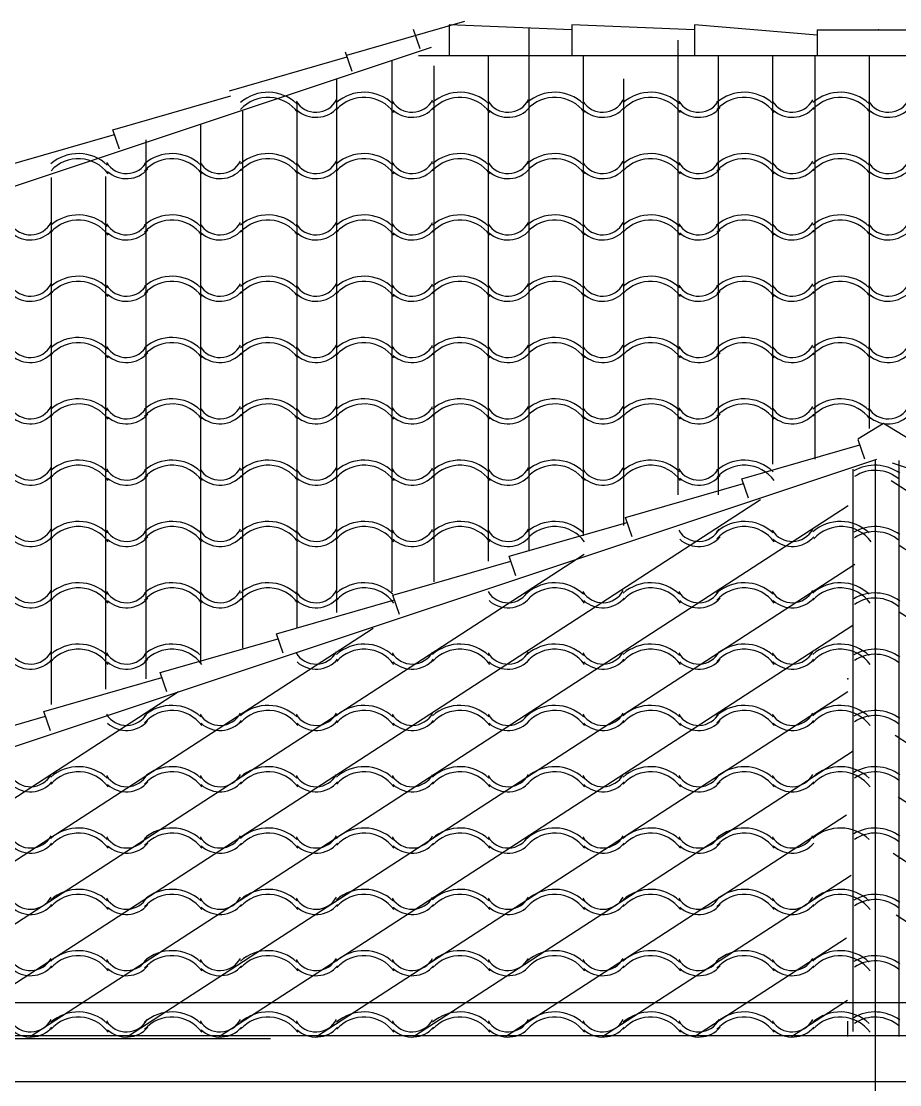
# Model space of a CAD drawing. Extents: x -92740 to -63661, y -15771 to -4391.
# Drawn here: x -84149.5 to -84058, y -13512.2 to -13401.3 of the extents above; entities that cross this region are included whole.
import ezdxf

# ---------------------------------------------------------------- set-up
doc = ezdxf.new("R2010")
doc.units = 0
doc.header["$MEASUREMENT"] = 0
doc.layers.add('ELEVATIONS', color=7, linetype='Continuous')
doc.layers.add('ROOFTILE', color=7, linetype='Continuous')

msp = doc.modelspace()

# ---------------------------------------------------------------- linework, layer by layer
at = {"layer": 'ELEVATIONS', "color": 1, "linetype": 'Continuous', "ltscale": 12.78}
for p, q in [((-84115.58, -13404.87), (-84103.29, -13401.34)), ((-84092.14, -13402.24), (-84104.92, -13401.71)), ((-84104.92, -13401.71), (-84104.92, -13404.9)), ((-84079.36, -13402.24), (-84092.14, -13401.71)), ((-84092.14, -13401.71), (-84092.14, -13404.9)), ((-84066.58, -13402.77), (-84079.36, -13401.71)), ((-84079.36, -13401.71), (-84079.36, -13404.9)), ((-84107.96, -13404.22), (-84108.63, -13402.2)), ((-84066.58, -13402.24), (-84053.8, -13402.24)), ((-84066.58, -13402.24), (-84066.58, -13404.9)), ((-84417.47, -13507.6), (-84106.77, -13404.04)), ((-84127.83, -13408.6), (-84115.54, -13405.06)), ((-84115.03, -13406.58), (-84115.71, -13404.56)), ((-84108.11, -13404.9), (-84031.96, -13404.9)), ((-84139.96, -13412.64), (-84127.66, -13409.11)), ((-84152.08, -13416.68), (-84139.79, -13413.15)), ((-84139.28, -13414.66), (-84139.96, -13412.64)), ((-84062.32, -13444.84), (-84059.65, -13443.24)), ((-84059.65, -13443.24), (-84056.99, -13444.84)), ((-84061.62, -13446.99), (-84062.29, -13444.97)), ((-84074.41, -13449.02), (-84062.12, -13445.48)), ((-84242.28, -13507.6), (-84060.36, -13446.96)), ((-84060.51, -13447.12), (-84060.51, -13617.02)), ((-83994.99, -13468.64), (-84058.73, -13447.39)), ((-84058.06, -13447.12), (-84058.06, -13507.14)), ((-84062.85, -13448.03), (-84062.85, -13506.61)), ((-84086.54, -13453.06), (-84074.24, -13449.52)), ((-84073.74, -13451.04), (-84074.41, -13449.02)), ((-84085.86, -13455.08), (-84086.54, -13453.06)), ((-84098.66, -13457.1), (-84086.37, -13453.56)), ((-84097.99, -13459.12), (-84098.66, -13457.1)), ((-84110.79, -13461.14), (-84098.49, -13457.6)), ((-84122.91, -13465.18), (-84110.62, -13461.64)), ((-84110.11, -13463.16), (-84110.79, -13461.14)), ((-84122.24, -13467.2), (-84122.91, -13465.18)), ((-84135.03, -13469.22), (-84122.74, -13465.69)), ((-84147.16, -13473.26), (-84134.87, -13469.73)), ((-84134.36, -13471.24), (-84135.03, -13469.22)), ((-84159.28, -13477.3), (-84146.99, -13473.77)), ((-84146.48, -13475.28), (-84147.16, -13473.26)), ((-83992.36, -13507.09), (-84415.9, -13507.09)), ((-83992.36, -13511.88), (-84413.77, -13511.88))]:
    msp.add_line(p, q, dxfattribs=at)
at = {"layer": 'ELEVATIONS', "color": 7, "linetype": 'Continuous', "ltscale": 12.78}
for p, q in [((-83992.71, -13492.18), (-84058.86, -13449.24)), ((-84158.7, -13507.14), (-84072.47, -13451.17)), ((-84148.58, -13507.14), (-84063.35, -13451.81)), ((-83992.99, -13498.22), (-84058.04, -13455.99)), ((-84168.28, -13507.14), (-84090.86, -13456.88)), ((-84138.46, -13507.14), (-84062.65, -13457.93)), ((-83993.73, -13504.65), (-84058.03, -13462.91)), ((-84178.4, -13507.14), (-84112.86, -13464.6)), ((-84128.88, -13507.14), (-84062.86, -13464.28)), ((-84188.52, -13507.14), (-84133.13, -13471.19)), ((-84118.76, -13507.14), (-84063.37, -13471.19)), ((-84010.13, -13507.14), (-84058.44, -13475.78)), ((-84108.64, -13507.14), (-84062.81, -13477.39)), ((-84019.72, -13507.14), (-84058.12, -13482.21)), ((-84099.06, -13507.14), (-84063.5, -13484.06)), ((-84029.3, -13507.14), (-84058.66, -13488.08)), ((-84088.94, -13507.14), (-84063.04, -13490.33)), ((-84038.89, -13507.14), (-84058.34, -13494.51)), ((-84079.36, -13507.14), (-84063.5, -13496.85)), ((-84069.24, -13507.14), (-84063.42, -13503.36))]:
    msp.add_line(p, q, dxfattribs=at)
at = {"layer": 'ELEVATIONS', "color": 2, "linetype": 'Continuous', "ltscale": 12.78}
for p, q in [((-84497.15, -13503.61), (-83735.36, -13503.61)), ((-84507.46, -13507.34), (-84123.55, -13507.34))]:
    msp.add_line(p, q, dxfattribs=at)
at = {"layer": 'ELEVATIONS', "color": 1, "linetype": 'Continuous', "ltscale": 12.78}
for p in [(-84060.19, -13402.24), (-84063.38, -13469.87)]:
    msp.add_point(p, dxfattribs=at)
at = {"layer": 'ROOFTILE', "color": 7, "linetype": 'Continuous', "ltscale": 12.78}
for p, q in [((-84096.6, -13456.55), (-84096.6, -13402.05)), ((-84081.06, -13450.7), (-84081.06, -13403.3)), ((-84110.88, -13460.81), (-84110.88, -13405.4)), ((-84100.81, -13457.62), (-84100.81, -13404.9)), ((-84090.94, -13454.96), (-84090.94, -13404.9)), ((-84076.85, -13450.7), (-84076.85, -13404.9)), ((-84071.18, -13447.5), (-84071.18, -13404.9)), ((-84066.78, -13446.97), (-84066.78, -13404.9)), ((-84061.12, -13443.77), (-84061.12, -13404.9)), ((-84106.47, -13459.75), (-84106.47, -13405.97)), ((-84116.63, -13462.94), (-84116.63, -13407.32)), ((-84086.72, -13453.89), (-84086.72, -13407.32)), ((-84120.76, -13464.54), (-84120.76, -13409.84)), ((-84126.42, -13466.67), (-84126.42, -13410.71)), ((-84130.82, -13468.27), (-84130.82, -13412.05)), ((-84136.49, -13469.87), (-84136.49, -13413.7)), ((-84146.36, -13472.53), (-84146.36, -13417.61)), ((-84140.7, -13470.93), (-84140.7, -13417.53)), ((-84063.38, -13507.14), (-84063.38, -13505.54))]:
    msp.add_line(p, q, dxfattribs=at)
for centre, radius, start, end in [((-84123.8, -13413.11), 4.37, 46.5154, 131.1465), ((-84113.79, -13413.11), 4.37, 46.5154, 131.1465), ((-84103.79, -13413.11), 4.37, 46.5154, 131.1465), ((-84093.92, -13413.11), 4.37, 46.5154, 131.1465), ((-84083.92, -13413.11), 4.37, 46.5154, 131.1465), ((-84074.17, -13413.11), 4.37, 46.5154, 131.1465), ((-84064.16, -13413.11), 4.37, 46.5154, 131.1465), ((-84123.8, -13413.11), 3.84, 36.0644, 138.0128), ((-84118.8, -13408.38), 2.44, 211.6504, 331.6052), ((-84113.79, -13413.11), 3.84, 36.0644, 138.0128), ((-84108.79, -13408.38), 2.44, 211.6504, 331.6052), ((-84103.79, -13413.11), 3.84, 36.0644, 138.0128), ((-84098.79, -13408.38), 2.44, 211.6504, 331.6052), ((-84093.92, -13413.11), 3.84, 36.0644, 138.0128), ((-84088.92, -13408.38), 2.44, 211.6504, 331.6052), ((-84083.92, -13413.11), 3.84, 36.0644, 138.0128), ((-84078.92, -13408.38), 2.44, 211.6504, 331.6052), ((-84074.17, -13413.11), 3.84, 36.0644, 138.0128), ((-84069.17, -13408.38), 2.44, 211.6504, 331.6052), ((-84064.16, -13413.11), 3.84, 36.0644, 138.0128), ((-84059.16, -13408.38), 2.44, 211.6504, 331.6052), ((-84118.8, -13408.38), 2.97, 228.3381, 319.0707), ((-84108.79, -13408.38), 2.97, 228.3381, 319.0707), ((-84098.79, -13408.38), 2.97, 228.3381, 319.0707), ((-84088.92, -13408.38), 2.97, 228.3381, 319.0707), ((-84078.92, -13408.38), 2.97, 228.3381, 319.0707), ((-84069.17, -13408.38), 2.97, 228.3381, 319.0707), ((-84059.16, -13408.38), 2.97, 228.3381, 319.0707), ((-84143.56, -13419.5), 4.37, 46.5154, 131.1465), ((-84133.81, -13419.5), 4.37, 46.5154, 131.1465), ((-84123.8, -13419.5), 4.37, 46.5154, 131.1465), ((-84113.79, -13419.5), 4.37, 46.5154, 131.1465), ((-84103.79, -13419.5), 4.37, 46.5154, 131.1465), ((-84093.92, -13419.5), 4.37, 46.5154, 131.1465), ((-84083.92, -13419.5), 4.37, 46.5154, 131.1465), ((-84074.17, -13419.5), 4.37, 46.5154, 131.1465), ((-84064.16, -13419.5), 4.37, 46.5154, 131.1465), ((-84143.56, -13419.5), 3.84, 36.0644, 138.0128), ((-84138.56, -13414.77), 2.44, 211.6504, 331.6052), ((-84133.81, -13419.5), 3.84, 36.0644, 138.0128), ((-84128.81, -13414.77), 2.44, 211.6504, 331.6052), ((-84123.8, -13419.5), 3.84, 36.0644, 138.0128), ((-84118.8, -13414.77), 2.44, 211.6504, 331.6052), ((-84113.79, -13419.5), 3.84, 36.0644, 138.0128), ((-84108.79, -13414.77), 2.44, 211.6504, 331.6052), ((-84103.79, -13419.5), 3.84, 36.0644, 138.0128), ((-84098.79, -13414.77), 2.44, 211.6504, 331.6052), ((-84093.92, -13419.5), 3.84, 36.0644, 138.0128), ((-84088.92, -13414.77), 2.44, 211.6504, 331.6052), ((-84083.92, -13419.5), 3.84, 36.0644, 138.0128), ((-84078.92, -13414.77), 2.44, 211.6504, 331.6052), ((-84074.17, -13419.5), 3.84, 36.0644, 138.0128), ((-84069.17, -13414.77), 2.44, 211.6504, 331.6052), ((-84064.16, -13419.5), 3.84, 36.0644, 138.0128), ((-84059.16, -13414.77), 2.44, 211.6504, 331.6052), ((-84138.56, -13414.77), 2.97, 228.3381, 319.0707), ((-84128.81, -13414.77), 2.97, 228.3381, 319.0707), ((-84118.8, -13414.77), 2.97, 228.3381, 319.0707), ((-84108.79, -13414.77), 2.97, 228.3381, 319.0707), ((-84098.79, -13414.77), 2.97, 228.3381, 319.0707), ((-84088.92, -13414.77), 2.97, 228.3381, 319.0707), ((-84078.92, -13414.77), 2.97, 228.3381, 319.0707), ((-84069.17, -13414.77), 2.97, 228.3381, 319.0707), ((-84059.16, -13414.77), 2.97, 228.3381, 319.0707), ((-84143.56, -13425.89), 4.37, 46.5154, 131.1465), ((-84143.56, -13425.89), 3.84, 36.0644, 138.0128), ((-84133.81, -13425.89), 4.37, 46.5154, 131.1465), ((-84133.81, -13425.89), 3.84, 36.0644, 138.0128), ((-84123.8, -13425.89), 4.37, 46.5154, 131.1465), ((-84123.8, -13425.89), 3.84, 36.0644, 138.0128), ((-84113.79, -13425.89), 4.37, 46.5154, 131.1465), ((-84113.79, -13425.89), 3.84, 36.0644, 138.0128), ((-84103.79, -13425.89), 4.37, 46.5154, 131.1465), ((-84103.79, -13425.89), 3.84, 36.0644, 138.0128), ((-84093.92, -13425.89), 4.37, 46.5154, 131.1465), ((-84093.92, -13425.89), 3.84, 36.0644, 138.0128), ((-84083.92, -13425.89), 4.37, 46.5154, 131.1465), ((-84083.92, -13425.89), 3.84, 36.0644, 138.0128), ((-84074.17, -13425.89), 4.37, 46.5154, 131.1465), ((-84074.17, -13425.89), 3.84, 36.0644, 138.0128), ((-84064.16, -13425.89), 4.37, 46.5154, 131.1465), ((-84064.16, -13425.89), 3.84, 36.0644, 138.0128), ((-84148.56, -13421.16), 2.44, 211.6504, 331.6052), ((-84148.56, -13421.16), 2.97, 228.3381, 319.0707), ((-84138.56, -13421.16), 2.44, 211.6504, 331.6052), ((-84138.56, -13421.16), 2.97, 228.3381, 319.0707), ((-84128.81, -13421.16), 2.44, 211.6504, 331.6052), ((-84128.81, -13421.16), 2.97, 228.3381, 319.0707), ((-84118.8, -13421.16), 2.44, 211.6504, 331.6052), ((-84118.8, -13421.16), 2.97, 228.3381, 319.0707), ((-84108.79, -13421.16), 2.44, 211.6504, 331.6052), ((-84108.79, -13421.16), 2.97, 228.3381, 319.0707), ((-84098.79, -13421.16), 2.44, 211.6504, 331.6052), ((-84098.79, -13421.16), 2.97, 228.3381, 319.0707), ((-84088.92, -13421.16), 2.44, 211.6504, 331.6052), ((-84088.92, -13421.16), 2.97, 228.3381, 319.0707), ((-84078.92, -13421.16), 2.44, 211.6504, 331.6052), ((-84078.92, -13421.16), 2.97, 228.3381, 319.0707), ((-84069.17, -13421.16), 2.44, 211.6504, 331.6052), ((-84069.17, -13421.16), 2.97, 228.3381, 319.0707), ((-84059.16, -13421.16), 2.44, 211.6504, 331.6052), ((-84059.16, -13421.16), 2.97, 228.3381, 319.0707), ((-84148.56, -13427.55), 2.44, 211.6504, 331.6052), ((-84143.56, -13432.28), 4.37, 46.5154, 131.1465), ((-84143.56, -13432.28), 3.84, 36.0644, 138.0128), ((-84138.56, -13427.55), 2.44, 211.6504, 331.6052), ((-84133.81, -13432.28), 4.37, 46.5154, 131.1465), ((-84133.81, -13432.28), 3.84, 36.0644, 138.0128), ((-84128.81, -13427.55), 2.44, 211.6504, 331.6052), ((-84123.8, -13432.28), 4.37, 46.5154, 131.1465), ((-84123.8, -13432.28), 3.84, 36.0644, 138.0128), ((-84118.8, -13427.55), 2.44, 211.6504, 331.6052), ((-84113.79, -13432.28), 4.37, 46.5154, 131.1465), ((-84113.79, -13432.28), 3.84, 36.0644, 138.0128), ((-84108.79, -13427.55), 2.44, 211.6504, 331.6052), ((-84103.79, -13432.28), 4.37, 46.5154, 131.1465), ((-84103.79, -13432.28), 3.84, 36.0644, 138.0128), ((-84098.79, -13427.55), 2.44, 211.6504, 331.6052), ((-84093.92, -13432.28), 4.37, 46.5154, 131.1465), ((-84093.92, -13432.28), 3.84, 36.0644, 138.0128), ((-84088.92, -13427.55), 2.44, 211.6504, 331.6052), ((-84083.92, -13432.28), 4.37, 46.5154, 131.1465), ((-84083.92, -13432.28), 3.84, 36.0644, 138.0128), ((-84078.92, -13427.55), 2.44, 211.6504, 331.6052), ((-84074.17, -13432.28), 4.37, 46.5154, 131.1465), ((-84074.17, -13432.28), 3.84, 36.0644, 138.0128), ((-84069.17, -13427.55), 2.44, 211.6504, 331.6052), ((-84064.16, -13432.28), 4.37, 46.5154, 131.1465), ((-84064.16, -13432.28), 3.84, 36.0644, 138.0128), ((-84059.16, -13427.55), 2.44, 211.6504, 331.6052), ((-84148.56, -13427.55), 2.97, 228.3381, 319.0707), ((-84138.56, -13427.55), 2.97, 228.3381, 319.0707), ((-84128.81, -13427.55), 2.97, 228.3381, 319.0707), ((-84118.8, -13427.55), 2.97, 228.3381, 319.0707), ((-84108.79, -13427.55), 2.97, 228.3381, 319.0707), ((-84098.79, -13427.55), 2.97, 228.3381, 319.0707), ((-84088.92, -13427.55), 2.97, 228.3381, 319.0707), ((-84078.92, -13427.55), 2.97, 228.3381, 319.0707), ((-84069.17, -13427.55), 2.97, 228.3381, 319.0707), ((-84059.16, -13427.55), 2.97, 228.3381, 319.0707), ((-84143.56, -13438.67), 4.37, 46.5154, 131.1465), ((-84133.81, -13438.67), 4.37, 46.5154, 131.1465), ((-84123.8, -13438.67), 4.37, 46.5154, 131.1465), ((-84113.79, -13438.67), 4.37, 46.5154, 131.1465), ((-84103.79, -13438.67), 4.37, 46.5154, 131.1465), ((-84093.92, -13438.67), 4.37, 46.5154, 131.1465), ((-84083.92, -13438.67), 4.37, 46.5154, 131.1465), ((-84074.17, -13438.67), 4.37, 46.5154, 131.1465), ((-84064.16, -13438.67), 4.37, 46.5154, 131.1465), ((-84148.56, -13433.94), 2.44, 211.6504, 331.6052), ((-84143.56, -13438.67), 3.84, 36.0644, 138.0128), ((-84138.56, -13433.94), 2.44, 211.6504, 331.6052), ((-84133.81, -13438.67), 3.84, 36.0644, 138.0128), ((-84128.81, -13433.94), 2.44, 211.6504, 331.6052), ((-84123.8, -13438.67), 3.84, 36.0644, 138.0128), ((-84118.8, -13433.94), 2.44, 211.6504, 331.6052), ((-84113.79, -13438.67), 3.84, 36.0644, 138.0128), ((-84108.79, -13433.94), 2.44, 211.6504, 331.6052), ((-84103.79, -13438.67), 3.84, 36.0644, 138.0128), ((-84098.79, -13433.94), 2.44, 211.6504, 331.6052), ((-84093.92, -13438.67), 3.84, 36.0644, 138.0128), ((-84088.92, -13433.94), 2.44, 211.6504, 331.6052), ((-84083.92, -13438.67), 3.84, 36.0644, 138.0128), ((-84078.92, -13433.94), 2.44, 211.6504, 331.6052), ((-84074.17, -13438.67), 3.84, 36.0644, 138.0128), ((-84069.17, -13433.94), 2.44, 211.6504, 331.6052), ((-84064.16, -13438.67), 3.84, 36.0644, 138.0128), ((-84059.16, -13433.94), 2.44, 211.6504, 331.6052), ((-84148.56, -13433.94), 2.97, 228.3381, 319.0707), ((-84138.56, -13433.94), 2.97, 228.3381, 319.0707), ((-84128.81, -13433.94), 2.97, 228.3381, 319.0707), ((-84118.8, -13433.94), 2.97, 228.3381, 319.0707), ((-84108.79, -13433.94), 2.97, 228.3381, 319.0707), ((-84098.79, -13433.94), 2.97, 228.3381, 319.0707), ((-84088.92, -13433.94), 2.97, 228.3381, 319.0707), ((-84078.92, -13433.94), 2.97, 228.3381, 319.0707), ((-84069.17, -13433.94), 2.97, 228.3381, 319.0707), ((-84059.16, -13433.94), 2.97, 228.3381, 319.0707), ((-84143.56, -13445.06), 4.37, 46.5154, 131.1465), ((-84133.81, -13445.06), 4.37, 46.5154, 131.1465), ((-84123.8, -13445.06), 4.37, 46.5154, 131.1465), ((-84113.79, -13445.06), 4.37, 46.5154, 131.1465), ((-84103.79, -13445.06), 4.37, 46.5154, 131.1465), ((-84093.92, -13445.06), 4.37, 46.5154, 131.1465), ((-84083.92, -13445.06), 4.37, 46.5154, 131.1465), ((-84074.17, -13445.06), 4.37, 46.5154, 131.1465), ((-84064.16, -13445.06), 4.37, 46.5154, 131.1465), ((-84148.56, -13440.33), 2.44, 211.6504, 331.6052), ((-84143.56, -13445.06), 3.84, 36.0644, 138.0128), ((-84138.56, -13440.33), 2.44, 211.6504, 331.6052), ((-84133.81, -13445.06), 3.84, 36.0644, 138.0128), ((-84128.81, -13440.33), 2.44, 211.6504, 331.6052), ((-84123.8, -13445.06), 3.84, 36.0644, 138.0128), ((-84118.8, -13440.33), 2.44, 211.6504, 331.6052), ((-84113.79, -13445.06), 3.84, 36.0644, 138.0128), ((-84108.79, -13440.33), 2.44, 211.6504, 331.6052), ((-84103.79, -13445.06), 3.84, 36.0644, 138.0128), ((-84098.79, -13440.33), 2.44, 211.6504, 331.6052), ((-84093.92, -13445.06), 3.84, 36.0644, 138.0128), ((-84088.92, -13440.33), 2.44, 211.6504, 331.6052), ((-84083.92, -13445.06), 3.84, 36.0644, 138.0128), ((-84078.92, -13440.33), 2.44, 211.6504, 331.6052), ((-84074.17, -13445.06), 3.84, 36.0644, 138.0128), ((-84069.17, -13440.33), 2.44, 211.6504, 331.6052), ((-84064.16, -13445.06), 3.84, 36.0644, 138.0128), ((-84059.16, -13440.33), 2.44, 211.6504, 331.6052), ((-84148.56, -13440.33), 2.97, 228.3381, 319.0707), ((-84138.56, -13440.33), 2.97, 228.3381, 319.0707), ((-84128.81, -13440.33), 2.97, 228.3381, 319.0707), ((-84118.8, -13440.33), 2.97, 228.3381, 319.0707), ((-84108.79, -13440.33), 2.97, 228.3381, 319.0707), ((-84098.79, -13440.33), 2.97, 228.3381, 319.0707), ((-84088.92, -13440.33), 2.97, 228.3381, 319.0707), ((-84078.92, -13440.33), 2.97, 228.3381, 319.0707), ((-84069.17, -13440.33), 2.97, 228.3381, 319.0707), ((-84059.16, -13440.33), 2.97, 228.3381, 319.0707), ((-84143.56, -13451.45), 4.37, 46.5154, 131.1465), ((-84143.56, -13451.45), 3.84, 36.0644, 138.0128), ((-84133.81, -13451.45), 4.37, 46.5154, 131.1465), ((-84133.81, -13451.45), 3.84, 36.0644, 138.0128), ((-84123.8, -13451.45), 4.37, 46.5154, 131.1465), ((-84123.8, -13451.45), 3.84, 36.0644, 138.0128), ((-84113.79, -13451.45), 4.37, 46.5154, 131.1465), ((-84113.79, -13451.45), 3.84, 36.0644, 138.0128), ((-84103.79, -13451.45), 4.37, 46.5154, 131.1465), ((-84103.79, -13451.45), 3.84, 36.0644, 138.0128), ((-84093.92, -13451.45), 4.37, 46.5154, 131.1465), ((-84093.92, -13451.45), 3.84, 36.0644, 138.0128), ((-84083.92, -13451.45), 4.37, 46.5154, 131.1465), ((-84083.92, -13451.45), 3.84, 36.0644, 138.0128), ((-84074.17, -13451.45), 4.37, 46.5154, 131.1465), ((-84074.17, -13451.45), 3.84, 36.0644, 138.0128), ((-84060.54, -13451.98), 4.37, 53.9261, 120.2721), ((-84148.56, -13446.72), 2.44, 211.6504, 331.6052), ((-84148.56, -13446.72), 2.97, 228.3381, 319.0707), ((-84138.56, -13446.72), 2.44, 211.6504, 331.6052), ((-84138.56, -13446.72), 2.97, 228.3381, 319.0707), ((-84128.81, -13446.72), 2.44, 211.6504, 331.6052), ((-84128.81, -13446.72), 2.97, 228.3381, 319.0707), ((-84118.8, -13446.72), 2.44, 211.6504, 331.6052), ((-84118.8, -13446.72), 2.97, 228.3381, 319.0707), ((-84108.79, -13446.72), 2.44, 211.6504, 331.6052), ((-84108.79, -13446.72), 2.97, 228.3381, 319.0707), ((-84098.79, -13446.72), 2.44, 211.6504, 331.6052), ((-84098.79, -13446.72), 2.97, 228.3381, 319.0707), ((-84088.92, -13446.72), 2.44, 211.6504, 331.6052), ((-84088.92, -13446.72), 2.97, 228.3381, 319.0707), ((-84078.92, -13446.72), 2.44, 211.6504, 331.6052), ((-84078.92, -13446.72), 2.97, 228.3381, 319.0707), ((-84060.54, -13451.98), 3.84, 49.2031, 124.0078), ((-84143.56, -13457.84), 4.37, 46.5154, 131.1465), ((-84143.56, -13457.84), 3.84, 36.0644, 138.0128), ((-84133.81, -13457.84), 4.37, 46.5154, 131.1465), ((-84133.81, -13457.84), 3.84, 36.0644, 138.0128), ((-84123.8, -13457.84), 4.37, 46.5154, 131.1465), ((-84123.8, -13457.84), 3.84, 36.0644, 138.0128), ((-84113.79, -13457.84), 4.37, 46.5154, 131.1465), ((-84113.79, -13457.84), 3.84, 36.0644, 138.0128), ((-84103.79, -13457.84), 4.37, 46.5154, 131.1465), ((-84103.79, -13457.84), 3.84, 36.0644, 138.0128), ((-84093.92, -13457.84), 4.37, 46.5154, 131.1465), ((-84093.92, -13457.84), 3.84, 36.0644, 138.0128), ((-84074.17, -13457.84), 4.37, 46.5154, 131.1465), ((-84074.17, -13457.84), 3.84, 36.0644, 138.0128), ((-84064.16, -13457.84), 4.37, 46.5154, 131.1465), ((-84064.05, -13457.84), 3.84, 36.0644, 138.0128), ((-84060.54, -13458.37), 4.37, 53.9261, 120.2721), ((-84148.56, -13453.11), 2.44, 211.6504, 331.6052), ((-84148.56, -13453.11), 2.97, 228.3381, 319.0707), ((-84138.56, -13453.11), 2.44, 211.6504, 331.6052), ((-84138.56, -13453.11), 2.97, 228.3381, 319.0707), ((-84128.81, -13453.11), 2.44, 211.6504, 331.6052), ((-84128.81, -13453.11), 2.97, 228.3381, 319.0707), ((-84118.8, -13453.11), 2.44, 211.6504, 331.6052), ((-84118.8, -13453.11), 2.97, 228.3381, 319.0707), ((-84108.79, -13453.11), 2.44, 211.6504, 331.6052), ((-84108.79, -13453.11), 2.97, 228.3381, 319.0707), ((-84098.79, -13453.11), 2.44, 211.6504, 331.6052), ((-84098.79, -13453.11), 2.97, 228.3381, 319.0707), ((-84078.92, -13453.11), 2.44, 211.6504, 331.6052), ((-84078.92, -13453.11), 2.97, 228.3381, 319.0707), ((-84069.17, -13453.11), 2.44, 211.6504, 331.6052), ((-84069.17, -13453.11), 2.97, 228.3381, 319.0707), ((-84060.54, -13458.37), 3.84, 49.2031, 124.0078), ((-84148.56, -13459.5), 2.44, 211.6504, 331.6052), ((-84143.56, -13464.23), 4.37, 46.5154, 131.1465), ((-84143.56, -13464.23), 3.84, 36.0644, 138.0128), ((-84138.56, -13459.5), 2.44, 211.6504, 331.6052), ((-84133.81, -13464.23), 4.37, 46.5154, 131.1465), ((-84133.81, -13464.23), 3.84, 36.0644, 138.0128), ((-84128.81, -13459.5), 2.44, 211.6504, 331.6052), ((-84123.8, -13464.23), 4.37, 46.5154, 131.1465), ((-84123.8, -13464.23), 3.84, 36.0644, 138.0128), ((-84118.8, -13459.5), 2.44, 211.6504, 331.6052), ((-84113.79, -13464.23), 4.37, 46.5154, 131.1465), ((-84113.79, -13464.23), 3.84, 36.0644, 138.0128), ((-84098.79, -13459.5), 2.44, 211.6504, 331.6052), ((-84093.92, -13464.23), 4.37, 46.5154, 131.1465), ((-84093.92, -13464.23), 3.84, 36.0644, 138.0128), ((-84088.92, -13459.5), 2.44, 211.6504, 331.6052), ((-84083.92, -13464.23), 4.37, 46.5154, 131.1465), ((-84083.92, -13464.23), 3.84, 36.0644, 138.0128), ((-84078.92, -13459.5), 2.44, 211.6504, 331.6052), ((-84074.17, -13464.23), 4.37, 46.5154, 131.1465), ((-84074.17, -13464.23), 3.84, 36.0644, 138.0128), ((-84069.17, -13459.5), 2.44, 211.6504, 331.6052), ((-84064.16, -13464.23), 4.37, 46.5154, 131.1465), ((-84064.16, -13464.23), 3.84, 36.0644, 138.0128), ((-84148.56, -13459.5), 2.97, 228.3381, 319.0707), ((-84138.56, -13459.5), 2.97, 228.3381, 319.0707), ((-84128.81, -13459.5), 2.97, 228.3381, 319.0707), ((-84118.8, -13459.5), 2.97, 228.3381, 319.0707), ((-84098.79, -13459.5), 2.97, 228.3381, 319.0707), ((-84088.92, -13459.5), 2.97, 228.3381, 319.0707), ((-84078.92, -13459.5), 2.97, 228.3381, 319.0707), ((-84069.17, -13459.5), 2.97, 228.3381, 319.0707), ((-84060.54, -13465.29), 4.37, 53.9261, 120.2721), ((-84060.54, -13465.29), 3.84, 49.2031, 124.0078), ((-84143.56, -13470.62), 4.37, 46.5154, 131.1465), ((-84133.81, -13470.62), 4.37, 46.5154, 131.1465), ((-84113.79, -13470.62), 4.37, 46.5154, 131.1465), ((-84103.79, -13470.62), 4.37, 46.5154, 131.1465), ((-84093.92, -13470.62), 4.37, 46.5154, 131.1465), ((-84083.92, -13470.62), 4.37, 46.5154, 131.1465), ((-84074.17, -13470.62), 4.37, 46.5154, 131.1465), ((-84064.16, -13470.62), 4.37, 46.5154, 131.1465), ((-84148.56, -13465.89), 2.44, 211.6504, 331.6052), ((-84143.56, -13470.62), 3.84, 36.0644, 138.0128), ((-84138.56, -13465.89), 2.44, 211.6504, 331.6052), ((-84133.81, -13470.62), 3.84, 36.0644, 138.0128), ((-84118.8, -13465.89), 2.44, 211.6504, 331.6052), ((-84113.79, -13470.62), 3.84, 36.0644, 138.0128), ((-84108.79, -13465.89), 2.44, 211.6504, 331.6052), ((-84103.79, -13470.62), 3.84, 36.0644, 138.0128), ((-84098.79, -13465.89), 2.44, 211.6504, 331.6052), ((-84093.92, -13470.62), 3.84, 36.0644, 138.0128), ((-84088.92, -13465.89), 2.44, 211.6504, 331.6052), ((-84083.92, -13470.62), 3.84, 36.0644, 138.0128), ((-84078.92, -13465.89), 2.44, 211.6504, 331.6052), ((-84074.17, -13470.62), 3.84, 36.0644, 138.0128), ((-84069.17, -13465.89), 2.44, 211.6504, 331.6052), ((-84064.16, -13470.62), 3.84, 36.0644, 138.0128), ((-84060.54, -13471.15), 4.37, 53.9261, 120.2721), ((-84060.54, -13471.15), 3.84, 49.2031, 124.0078), ((-84148.56, -13465.89), 2.97, 228.3381, 319.0707), ((-84138.56, -13465.89), 2.97, 228.3381, 319.0707), ((-84118.8, -13465.89), 2.97, 228.3381, 319.0707), ((-84108.79, -13465.89), 2.97, 228.3381, 319.0707), ((-84098.79, -13465.89), 2.97, 228.3381, 319.0707), ((-84088.92, -13465.89), 2.97, 228.3381, 319.0707), ((-84078.92, -13465.89), 2.97, 228.3381, 319.0707), ((-84069.17, -13465.89), 2.97, 228.3381, 319.0707), ((-84133.81, -13477.01), 4.37, 46.5154, 131.1465), ((-84123.8, -13477.01), 4.37, 46.5154, 131.1465), ((-84113.79, -13477.01), 4.37, 46.5154, 131.1465), ((-84103.79, -13477.01), 4.37, 46.5154, 131.1465), ((-84093.92, -13477.01), 4.37, 46.5154, 131.1465), ((-84083.92, -13477.01), 4.37, 46.5154, 131.1465), ((-84074.17, -13477.01), 4.37, 46.5154, 131.1465), ((-84064.16, -13477.01), 4.37, 46.5154, 131.1465), ((-84138.56, -13472.28), 2.44, 211.6504, 331.6052), ((-84133.81, -13477.01), 3.84, 36.0644, 138.0128), ((-84128.81, -13472.28), 2.44, 211.6504, 331.6052), ((-84123.8, -13477.01), 3.84, 36.0644, 138.0128), ((-84118.8, -13472.28), 2.44, 211.6504, 331.6052), ((-84113.79, -13477.01), 3.84, 36.0644, 138.0128), ((-84108.79, -13472.28), 2.44, 211.6504, 331.6052), ((-84103.79, -13477.01), 3.84, 36.0644, 138.0128), ((-84098.79, -13472.28), 2.44, 211.6504, 331.6052), ((-84093.92, -13477.01), 3.84, 36.0644, 138.0128), ((-84088.92, -13472.28), 2.44, 211.6504, 331.6052), ((-84083.92, -13477.01), 3.84, 36.0644, 138.0128), ((-84078.92, -13472.28), 2.44, 211.6504, 331.6052), ((-84074.17, -13477.01), 3.84, 36.0644, 138.0128), ((-84069.17, -13472.28), 2.44, 211.6504, 331.6052), ((-84064.16, -13477.01), 3.84, 36.0644, 138.0128), ((-84060.54, -13477.54), 4.37, 53.9261, 120.2721), ((-84060.54, -13477.54), 3.84, 49.2031, 124.0078), ((-84138.56, -13472.28), 2.97, 228.3381, 319.0707), ((-84128.81, -13472.28), 2.97, 228.3381, 319.0707), ((-84118.8, -13472.28), 2.97, 228.3381, 319.0707), ((-84108.79, -13472.28), 2.97, 228.3381, 319.0707), ((-84098.79, -13472.28), 2.97, 228.3381, 319.0707), ((-84088.92, -13472.28), 2.97, 228.3381, 319.0707), ((-84078.92, -13472.28), 2.97, 228.3381, 319.0707), ((-84069.17, -13472.28), 2.97, 228.3381, 319.0707), ((-84143.56, -13483.4), 4.37, 46.5154, 131.1465), ((-84143.56, -13483.4), 3.84, 36.0644, 138.0128), ((-84133.81, -13483.4), 4.37, 46.5154, 131.1465), ((-84133.81, -13483.4), 3.84, 36.0644, 138.0128), ((-84123.8, -13483.4), 4.37, 46.5154, 131.1465), ((-84123.8, -13483.4), 3.84, 36.0644, 138.0128), ((-84113.79, -13483.4), 4.37, 46.5154, 131.1465), ((-84113.79, -13483.4), 3.84, 36.0644, 138.0128), ((-84103.79, -13483.4), 4.37, 46.5154, 131.1465), ((-84103.79, -13483.4), 3.84, 36.0644, 138.0128), ((-84093.92, -13483.4), 4.37, 46.5154, 131.1465), ((-84093.92, -13483.4), 3.84, 36.0644, 138.0128), ((-84083.92, -13483.4), 4.37, 46.5154, 131.1465), ((-84083.92, -13483.4), 3.84, 36.0644, 138.0128), ((-84074.17, -13483.4), 4.37, 46.5154, 131.1465), ((-84074.17, -13483.4), 3.84, 36.0644, 138.0128), ((-84064.16, -13483.4), 4.37, 46.5154, 131.1465), ((-84064.16, -13483.4), 3.84, 36.0644, 138.0128), ((-84060.54, -13483.4), 4.37, 53.9261, 120.2721), ((-84060.54, -13483.4), 3.84, 49.2031, 124.0078), ((-84148.56, -13478.67), 2.44, 211.6504, 331.6052), ((-84148.56, -13478.67), 2.97, 228.3381, 319.0707), ((-84138.56, -13478.67), 2.44, 211.6504, 331.6052), ((-84138.56, -13478.67), 2.97, 228.3381, 319.0707), ((-84128.81, -13478.67), 2.44, 211.6504, 331.6052), ((-84128.81, -13478.67), 2.97, 228.3381, 319.0707), ((-84118.8, -13478.67), 2.44, 211.6504, 331.6052), ((-84118.8, -13478.67), 2.97, 228.3381, 319.0707), ((-84108.79, -13478.67), 2.44, 211.6504, 331.6052), ((-84108.79, -13478.67), 2.97, 228.3381, 319.0707), ((-84098.79, -13478.67), 2.44, 211.6504, 331.6052), ((-84098.79, -13478.67), 2.97, 228.3381, 319.0707), ((-84088.92, -13478.67), 2.44, 211.6504, 331.6052), ((-84088.92, -13478.67), 2.97, 228.3381, 319.0707), ((-84078.92, -13478.67), 2.44, 211.6504, 331.6052), ((-84078.92, -13478.67), 2.97, 228.3381, 319.0707), ((-84069.17, -13478.67), 2.44, 211.6504, 331.6052), ((-84069.17, -13478.67), 2.97, 228.3381, 319.0707), ((-84148.56, -13485.06), 2.44, 211.6504, 331.6052), ((-84143.56, -13489.79), 4.37, 46.5154, 131.1465), ((-84143.56, -13489.79), 3.84, 36.0644, 138.0128), ((-84138.56, -13485.06), 2.44, 211.6504, 331.6052), ((-84133.81, -13489.79), 4.37, 46.5154, 131.1465), ((-84133.81, -13489.79), 3.84, 36.0644, 138.0128), ((-84128.81, -13485.06), 2.44, 211.6504, 331.6052), ((-84123.8, -13489.79), 4.37, 46.5154, 131.1465), ((-84123.8, -13489.79), 3.84, 36.0644, 138.0128), ((-84118.8, -13485.06), 2.44, 211.6504, 331.6052), ((-84113.79, -13489.79), 4.37, 46.5154, 131.1465), ((-84113.79, -13489.79), 3.84, 36.0644, 138.0128), ((-84108.79, -13485.06), 2.44, 211.6504, 331.6052), ((-84103.79, -13489.79), 4.37, 46.5154, 131.1465), ((-84103.79, -13489.79), 3.84, 36.0644, 138.0128), ((-84098.79, -13485.06), 2.44, 211.6504, 331.6052), ((-84093.92, -13489.79), 4.37, 46.5154, 131.1465), ((-84093.92, -13489.79), 3.84, 36.0644, 138.0128), ((-84088.92, -13485.06), 2.44, 211.6504, 331.6052), ((-84083.92, -13489.79), 4.37, 46.5154, 131.1465), ((-84083.92, -13489.79), 3.84, 36.0644, 138.0128), ((-84078.92, -13485.06), 2.44, 211.6504, 331.6052), ((-84074.17, -13489.79), 4.37, 46.5154, 131.1465), ((-84074.17, -13489.79), 3.84, 36.0644, 138.0128), ((-84069.17, -13485.06), 2.44, 211.6504, 331.6052), ((-84064.16, -13489.79), 4.37, 46.5154, 131.1465), ((-84060.54, -13489.79), 4.37, 53.9261, 120.2721), ((-84060.54, -13489.79), 3.84, 49.2031, 124.0078), ((-84148.56, -13485.06), 2.97, 228.3381, 319.0707), ((-84138.56, -13485.06), 2.97, 228.3381, 319.0707), ((-84128.81, -13485.06), 2.97, 228.3381, 319.0707), ((-84118.8, -13485.06), 2.97, 228.3381, 319.0707), ((-84108.79, -13485.06), 2.97, 228.3381, 319.0707), ((-84098.79, -13485.06), 2.97, 228.3381, 319.0707), ((-84088.92, -13485.06), 2.97, 228.3381, 319.0707), ((-84078.92, -13485.06), 2.97, 228.3381, 319.0707), ((-84069.17, -13485.06), 2.97, 228.3381, 319.0707), ((-84143.56, -13496.18), 4.37, 46.5154, 131.1465), ((-84133.81, -13496.18), 4.37, 46.5154, 131.1465), ((-84123.8, -13496.18), 4.37, 46.5154, 131.1465), ((-84113.79, -13496.18), 4.37, 46.5154, 131.1465), ((-84103.79, -13496.18), 4.37, 46.5154, 131.1465), ((-84093.92, -13496.18), 4.37, 46.5154, 131.1465), ((-84083.92, -13496.18), 4.37, 46.5154, 131.1465), ((-84074.17, -13496.18), 4.37, 46.5154, 131.1465), ((-84064.16, -13496.18), 4.37, 46.5154, 131.1465), ((-84148.56, -13491.45), 2.44, 211.6504, 331.6052), ((-84143.56, -13496.18), 3.84, 36.0644, 138.0128), ((-84138.56, -13491.45), 2.44, 211.6504, 331.6052), ((-84133.81, -13496.18), 3.84, 36.0644, 138.0128), ((-84128.81, -13491.45), 2.44, 211.6504, 331.6052), ((-84123.8, -13496.18), 3.84, 36.0644, 138.0128), ((-84118.8, -13491.45), 2.44, 211.6504, 331.6052), ((-84113.79, -13496.18), 3.84, 36.0644, 138.0128), ((-84108.79, -13491.45), 2.44, 211.6504, 331.6052), ((-84103.79, -13496.18), 3.84, 36.0644, 138.0128), ((-84098.79, -13491.45), 2.44, 211.6504, 331.6052), ((-84093.92, -13496.18), 3.84, 36.0644, 138.0128), ((-84088.92, -13491.45), 2.44, 211.6504, 331.6052), ((-84083.92, -13496.18), 3.84, 36.0644, 138.0128), ((-84078.92, -13491.45), 2.44, 211.6504, 331.6052), ((-84074.17, -13496.18), 3.84, 36.0644, 138.0128), ((-84069.17, -13491.45), 2.44, 211.6504, 331.6052), ((-84064.16, -13496.18), 3.84, 36.0644, 138.0128), ((-84060.54, -13496.71), 4.37, 53.9261, 120.2721), ((-84060.54, -13496.71), 3.84, 49.2031, 124.0078), ((-84148.56, -13491.45), 2.97, 228.3381, 319.0707), ((-84138.56, -13491.45), 2.97, 228.3381, 319.0707), ((-84128.81, -13491.45), 2.97, 228.3381, 319.0707), ((-84118.8, -13491.45), 2.97, 228.3381, 319.0707), ((-84108.79, -13491.45), 2.97, 228.3381, 319.0707), ((-84098.79, -13491.45), 2.97, 228.3381, 319.0707), ((-84088.92, -13491.45), 2.97, 228.3381, 319.0707), ((-84078.92, -13491.45), 2.97, 228.3381, 319.0707), ((-84069.17, -13491.45), 2.97, 228.3381, 319.0707), ((-84143.56, -13502.57), 4.37, 46.5154, 131.1465), ((-84133.81, -13502.57), 4.37, 46.5154, 131.1465), ((-84123.8, -13502.57), 4.37, 46.5154, 131.1465), ((-84113.79, -13502.57), 4.37, 46.5154, 131.1465), ((-84103.79, -13502.57), 4.37, 46.5154, 131.1465), ((-84093.92, -13502.57), 4.37, 46.5154, 131.1465), ((-84083.92, -13502.57), 4.37, 46.5154, 131.1465), ((-84074.17, -13502.57), 4.37, 46.5154, 131.1465), ((-84064.16, -13502.57), 4.37, 46.5154, 131.1465), ((-84148.56, -13497.84), 2.44, 211.6504, 331.6052), ((-84143.56, -13502.57), 3.84, 36.0644, 138.0128), ((-84138.56, -13497.84), 2.44, 211.6504, 331.6052), ((-84133.81, -13502.57), 3.84, 36.0644, 138.0128), ((-84128.81, -13497.84), 2.44, 211.6504, 331.6052), ((-84123.8, -13502.57), 3.84, 36.0644, 138.0128), ((-84118.8, -13497.84), 2.44, 211.6504, 331.6052), ((-84113.79, -13502.57), 3.84, 36.0644, 138.0128), ((-84108.79, -13497.84), 2.44, 211.6504, 331.6052), ((-84103.79, -13502.57), 3.84, 36.0644, 138.0128), ((-84098.79, -13497.84), 2.44, 211.6504, 331.6052), ((-84093.92, -13502.57), 3.84, 36.0644, 138.0128), ((-84088.92, -13497.84), 2.44, 211.6504, 331.6052), ((-84083.92, -13502.57), 3.84, 36.0644, 138.0128), ((-84078.92, -13497.84), 2.44, 211.6504, 331.6052), ((-84074.17, -13502.57), 3.84, 36.0644, 138.0128), ((-84069.17, -13497.84), 2.44, 211.6504, 331.6052), ((-84064.16, -13502.57), 3.84, 36.0644, 138.0128), ((-84060.54, -13503.1), 4.37, 53.9261, 120.2721), ((-84060.54, -13503.1), 3.84, 49.2031, 124.0078), ((-84148.56, -13497.84), 2.97, 228.3381, 319.0707), ((-84138.56, -13497.84), 2.97, 228.3381, 319.0707), ((-84128.81, -13497.84), 2.97, 228.3381, 319.0707), ((-84118.8, -13497.84), 2.97, 228.3381, 319.0707), ((-84108.79, -13497.84), 2.97, 228.3381, 319.0707), ((-84098.79, -13497.84), 2.97, 228.3381, 319.0707), ((-84088.92, -13497.84), 2.97, 228.3381, 319.0707), ((-84078.92, -13497.84), 2.97, 228.3381, 319.0707), ((-84069.17, -13497.84), 2.97, 228.3381, 319.0707), ((-84143.56, -13508.96), 4.37, 46.5154, 131.1465), ((-84143.56, -13508.96), 3.84, 36.0644, 138.0128), ((-84133.81, -13508.96), 4.37, 46.5154, 131.1465), ((-84133.81, -13508.96), 3.84, 36.0644, 138.0128), ((-84123.8, -13508.96), 4.37, 46.5154, 131.1465), ((-84123.8, -13508.96), 3.84, 36.0644, 138.0128), ((-84113.79, -13508.96), 4.37, 46.5154, 131.1465), ((-84113.79, -13508.96), 3.84, 36.0644, 138.0128), ((-84103.79, -13508.96), 4.37, 46.5154, 131.1465), ((-84103.79, -13508.96), 3.84, 36.0644, 138.0128), ((-84093.92, -13508.96), 4.37, 46.5154, 131.1465), ((-84093.92, -13508.96), 3.84, 36.0644, 138.0128), ((-84083.92, -13508.96), 4.37, 46.5154, 131.1465), ((-84083.92, -13508.96), 3.84, 36.0644, 138.0128), ((-84074.17, -13508.96), 4.37, 46.5154, 131.1465), ((-84074.17, -13508.96), 3.84, 36.0644, 138.0128), ((-84064.16, -13508.96), 4.37, 46.5154, 131.1465), ((-84064.16, -13508.96), 3.84, 36.0644, 138.0128), ((-84060.54, -13508.96), 4.37, 53.9261, 120.2721), ((-84060.54, -13508.96), 3.84, 49.2031, 124.0078), ((-84148.56, -13504.23), 2.44, 211.6504, 331.6052), ((-84148.56, -13504.23), 2.97, 228.3381, 319.0707), ((-84138.56, -13504.23), 2.44, 211.6504, 331.6052), ((-84138.56, -13504.23), 2.97, 228.3381, 319.0707), ((-84128.81, -13504.23), 2.44, 211.6504, 331.6052), ((-84128.81, -13504.23), 2.97, 228.3381, 319.0707), ((-84118.8, -13504.23), 2.44, 211.6504, 331.6052), ((-84118.8, -13504.23), 2.97, 228.3381, 319.0707), ((-84108.79, -13504.23), 2.44, 211.6504, 331.6052), ((-84108.79, -13504.23), 2.97, 228.3381, 319.0707), ((-84098.79, -13504.23), 2.44, 211.6504, 331.6052), ((-84098.79, -13504.23), 2.97, 228.3381, 319.0707), ((-84088.92, -13504.23), 2.44, 211.6504, 331.6052), ((-84088.92, -13504.23), 2.97, 228.3381, 319.0707), ((-84078.92, -13504.23), 2.44, 211.6504, 331.6052), ((-84078.92, -13504.23), 2.97, 228.3381, 319.0707), ((-84069.17, -13504.23), 2.44, 211.6504, 331.6052), ((-84069.17, -13504.23), 2.97, 228.3381, 319.0707)]:
    msp.add_arc(centre, radius, start, end, dxfattribs=at)

doc.saveas('drawing.dxf')
